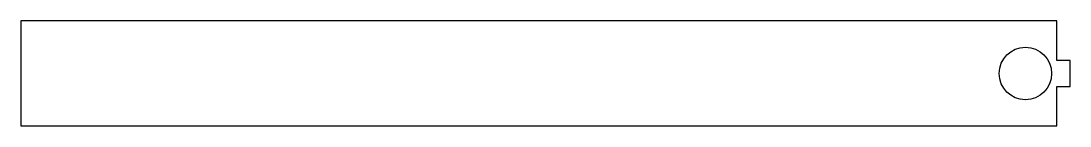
# Model space of a CAD drawing. Header units: millimetres. Extents: x -100 to 100, y -10 to 10.
import ezdxf

# ---------------------------------------------------------------- set-up
doc = ezdxf.new("R2010")
doc.units = ezdxf.units.MM

msp = doc.modelspace()

# ---------------------------------------------------------------- linework, layer by layer
msp.add_lwpolyline([(97.5, 2.5), (97.5, 10), (-100, 10), (-100, -10), (97.5, -10), (97.5, -2.5), (100, -2.5), (100, 2.5)], close=True)
msp.add_circle((91.5, 0), 5)

doc.saveas('drawing.dxf')
